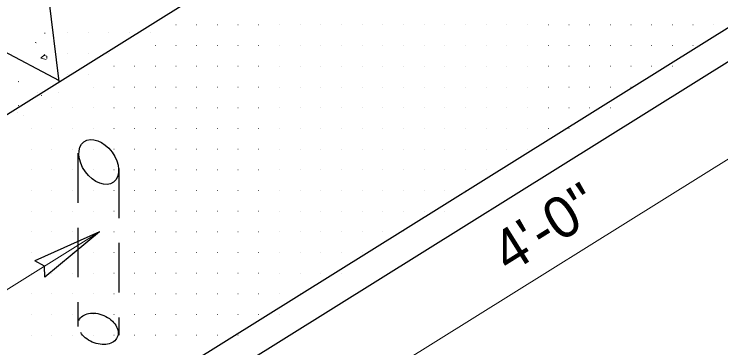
# Model space of a CAD drawing. Extents: x 1377 to 5086, y 253 to 2921.
# Drawn here: x 2460.1 to 2665.3, y 1938.7 to 2035.6 of the extents above; entities that cross this region are included whole.
import ezdxf

# ---------------------------------------------------------------- set-up
doc = ezdxf.new("R2010")
doc.units = 0
doc.header["$LTSCALE"] = 4.8
doc.linetypes.add('LONG_DASHED', pattern=[7.5, 6, -1.5])
doc.linetypes.add('MEDIUM_DASHED', pattern=[4.5, 3, -1.5])
doc.layers.add('1', color=7, linetype='Continuous', lineweight=13)

msp = doc.modelspace()

# ---------------------------------------------------------------- linework, layer by layer
at = {"layer": '1', "lineweight": 25}
for p, q in [((2459.342, 2128.553), (2473.091, 2016.068)), ((2147.191, 1707.401), (2692.641, 2047.477)), ((2146.412, 1696.997), (2692.514, 2037.478)), ((2438.322, 2034.707), (2473.167, 2016.344)), ((2484.929, 1972.438), (2466.102, 1964.008)), ((2484.929, 1972.438), (2469.073, 1959.243))]:
    msp.add_line(p, q, dxfattribs=at)
at = {"layer": '1'}
for p, q in [((2507.118, 2032.429), (2507.148, 2032.429)), ((2513.118, 2032.429), (2513.148, 2032.429)), ((2519.118, 2032.429), (2519.148, 2032.429)), ((2525.118, 2032.429), (2525.148, 2032.429)), ((2531.118, 2032.429), (2531.148, 2032.429)), ((2531.148, 2032.429), (2531.178, 2032.429)), ((2537.148, 2032.429), (2537.178, 2032.429)), ((2543.148, 2032.429), (2543.178, 2032.429)), ((2549.148, 2032.429), (2549.178, 2032.429)), ((2555.148, 2032.429), (2555.178, 2032.429)), ((2561.148, 2032.429), (2561.178, 2032.429)), ((2567.148, 2032.429), (2567.178, 2032.429)), ((2573.148, 2032.429), (2573.178, 2032.429)), ((2573.178, 2032.429), (2573.207, 2032.429)), ((2579.178, 2032.429), (2579.207, 2032.429)), ((2585.178, 2032.429), (2585.207, 2032.429)), ((2591.178, 2032.429), (2591.207, 2032.429)), ((2597.178, 2032.429), (2597.207, 2032.429)), ((2603.178, 2032.429), (2603.207, 2032.429)), ((2609.178, 2032.429), (2609.207, 2032.429)), ((2615.178, 2032.429), (2615.207, 2032.429)), ((2615.207, 2032.429), (2615.238, 2032.429)), ((2621.207, 2032.429), (2621.238, 2032.429)), ((2627.207, 2032.429), (2627.238, 2032.429)), ((2633.207, 2032.429), (2633.238, 2032.429)), ((2639.207, 2032.429), (2639.238, 2032.429)), ((2645.207, 2032.429), (2645.238, 2032.429)), ((2651.207, 2032.429), (2651.238, 2032.429)), ((2657.207, 2032.429), (2657.238, 2032.429)), ((2657.238, 2032.429), (2657.268, 2032.429)), ((2663.238, 2032.429), (2663.268, 2032.429)), ((2475.599, 2030.169), (2475.629, 2030.169)), ((2481.599, 2030.169), (2481.629, 2030.169)), ((2481.629, 2030.169), (2481.659, 2030.169)), ((2487.629, 2030.169), (2487.659, 2030.169)), ((2493.629, 2030.169), (2493.659, 2030.169)), ((2499.629, 2030.169), (2499.659, 2030.169)), ((2501.118, 2026.429), (2501.148, 2026.429)), ((2507.118, 2026.429), (2507.148, 2026.429)), ((2513.118, 2026.429), (2513.148, 2026.429)), ((2519.118, 2026.429), (2519.148, 2026.429)), ((2525.118, 2026.429), (2525.148, 2026.429)), ((2531.118, 2026.429), (2531.148, 2026.429)), ((2531.148, 2026.429), (2531.178, 2026.429)), ((2537.148, 2026.429), (2537.178, 2026.429)), ((2543.148, 2026.429), (2543.178, 2026.429)), ((2549.148, 2026.429), (2549.178, 2026.429)), ((2555.148, 2026.429), (2555.178, 2026.429)), ((2561.148, 2026.429), (2561.178, 2026.429)), ((2567.148, 2026.429), (2567.178, 2026.429)), ((2573.148, 2026.429), (2573.178, 2026.429)), ((2573.178, 2026.429), (2573.207, 2026.429)), ((2579.178, 2026.429), (2579.207, 2026.429)), ((2585.178, 2026.429), (2585.207, 2026.429)), ((2591.178, 2026.429), (2591.207, 2026.429)), ((2597.178, 2026.429), (2597.207, 2026.429)), ((2603.178, 2026.429), (2603.207, 2026.429)), ((2609.178, 2026.429), (2609.207, 2026.429)), ((2615.178, 2026.429), (2615.207, 2026.429)), ((2615.207, 2026.429), (2615.238, 2026.429)), ((2621.207, 2026.429), (2621.238, 2026.429)), ((2627.207, 2026.429), (2627.238, 2026.429)), ((2633.207, 2026.429), (2633.238, 2026.429)), ((2639.207, 2026.429), (2639.238, 2026.429)), ((2645.207, 2026.429), (2645.238, 2026.429)), ((2651.207, 2026.429), (2651.238, 2026.429)), ((2657.207, 2026.429), (2657.238, 2026.429)), ((2657.238, 2026.429), (2657.268, 2026.429)), ((2475.599, 2024.169), (2475.629, 2024.169)), ((2481.599, 2024.169), (2481.629, 2024.169)), ((2481.629, 2024.169), (2481.659, 2024.169)), ((2487.629, 2024.169), (2487.659, 2024.169)), ((2535.345, 1911.188), (2714.901, 2023.138)), ((2489.088, 2020.429), (2489.118, 2020.429)), ((2489.118, 2020.429), (2489.148, 2020.429)), ((2495.118, 2020.429), (2495.148, 2020.429)), ((2501.118, 2020.429), (2501.148, 2020.429)), ((2507.118, 2020.429), (2507.148, 2020.429)), ((2513.118, 2020.429), (2513.148, 2020.429)), ((2519.118, 2020.429), (2519.148, 2020.429)), ((2525.118, 2020.429), (2525.148, 2020.429)), ((2531.118, 2020.429), (2531.148, 2020.429)), ((2531.148, 2020.429), (2531.178, 2020.429)), ((2537.148, 2020.429), (2537.178, 2020.429)), ((2543.148, 2020.429), (2543.178, 2020.429)), ((2549.148, 2020.429), (2549.178, 2020.429)), ((2555.148, 2020.429), (2555.178, 2020.429)), ((2561.148, 2020.429), (2561.178, 2020.429)), ((2567.148, 2020.429), (2567.178, 2020.429)), ((2573.148, 2020.429), (2573.178, 2020.429)), ((2573.178, 2020.429), (2573.207, 2020.429)), ((2579.178, 2020.429), (2579.207, 2020.429)), ((2585.178, 2020.429), (2585.207, 2020.429)), ((2591.178, 2020.429), (2591.207, 2020.429)), ((2597.178, 2020.429), (2597.207, 2020.429)), ((2603.178, 2020.429), (2603.207, 2020.429)), ((2609.178, 2020.429), (2609.207, 2020.429)), ((2615.178, 2020.429), (2615.207, 2020.429)), ((2615.207, 2020.429), (2615.238, 2020.429)), ((2621.207, 2020.429), (2621.238, 2020.429)), ((2627.207, 2020.429), (2627.238, 2020.429)), ((2633.207, 2020.429), (2633.238, 2020.429)), ((2639.207, 2020.429), (2639.238, 2020.429)), ((2645.207, 2020.429), (2645.238, 2020.429)), ((2651.207, 2020.429), (2651.238, 2020.429)), ((2475.599, 2018.169), (2475.629, 2018.169)), ((2481.599, 2018.169), (2481.629, 2018.169)), ((2481.629, 2018.169), (2481.659, 2018.169)), ((2467.017, 2012.936), (2467.047, 2012.936)), ((2473.017, 2012.936), (2473.047, 2012.936)), ((2483.088, 2014.429), (2483.118, 2014.429)), ((2489.088, 2014.429), (2489.118, 2014.429)), ((2489.118, 2014.429), (2489.148, 2014.429)), ((2495.118, 2014.429), (2495.148, 2014.429)), ((2501.118, 2014.429), (2501.148, 2014.429)), ((2507.118, 2014.429), (2507.148, 2014.429)), ((2513.118, 2014.429), (2513.148, 2014.429)), ((2519.118, 2014.429), (2519.148, 2014.429)), ((2525.118, 2014.429), (2525.148, 2014.429)), ((2531.118, 2014.429), (2531.148, 2014.429)), ((2531.148, 2014.429), (2531.178, 2014.429)), ((2537.148, 2014.429), (2537.178, 2014.429)), ((2543.148, 2014.429), (2543.178, 2014.429)), ((2549.148, 2014.429), (2549.178, 2014.429)), ((2555.148, 2014.429), (2555.178, 2014.429)), ((2561.148, 2014.429), (2561.178, 2014.429)), ((2567.148, 2014.429), (2567.178, 2014.429)), ((2573.148, 2014.429), (2573.178, 2014.429)), ((2573.178, 2014.429), (2573.207, 2014.429)), ((2579.178, 2014.429), (2579.207, 2014.429)), ((2585.178, 2014.429), (2585.207, 2014.429)), ((2591.178, 2014.429), (2591.207, 2014.429)), ((2597.178, 2014.429), (2597.207, 2014.429)), ((2603.178, 2014.429), (2603.207, 2014.429)), ((2609.178, 2014.429), (2609.207, 2014.429)), ((2615.178, 2014.429), (2615.207, 2014.429)), ((2615.207, 2014.429), (2615.238, 2014.429)), ((2621.207, 2014.429), (2621.238, 2014.429)), ((2627.207, 2014.429), (2627.238, 2014.429)), ((2633.207, 2014.429), (2633.238, 2014.429)), ((2639.207, 2014.429), (2639.238, 2014.429)), ((2461.017, 2006.936), (2461.047, 2006.936)), ((2471.088, 2008.429), (2471.118, 2008.429)), ((2477.088, 2008.429), (2477.118, 2008.429)), ((2483.088, 2008.429), (2483.118, 2008.429)), ((2489.088, 2008.429), (2489.118, 2008.429)), ((2489.118, 2008.429), (2489.148, 2008.429)), ((2495.118, 2008.429), (2495.148, 2008.429)), ((2501.118, 2008.429), (2501.148, 2008.429)), ((2507.118, 2008.429), (2507.148, 2008.429)), ((2513.118, 2008.429), (2513.148, 2008.429)), ((2519.118, 2008.429), (2519.148, 2008.429)), ((2525.118, 2008.429), (2525.148, 2008.429)), ((2531.118, 2008.429), (2531.148, 2008.429)), ((2531.148, 2008.429), (2531.178, 2008.429)), ((2537.148, 2008.429), (2537.178, 2008.429)), ((2543.148, 2008.429), (2543.178, 2008.429)), ((2549.148, 2008.429), (2549.178, 2008.429)), ((2555.148, 2008.429), (2555.178, 2008.429)), ((2561.148, 2008.429), (2561.178, 2008.429)), ((2567.148, 2008.429), (2567.178, 2008.429)), ((2573.148, 2008.429), (2573.178, 2008.429)), ((2573.178, 2008.429), (2573.207, 2008.429)), ((2579.178, 2008.429), (2579.207, 2008.429)), ((2585.178, 2008.429), (2585.207, 2008.429)), ((2591.178, 2008.429), (2591.207, 2008.429)), ((2597.178, 2008.429), (2597.207, 2008.429)), ((2603.178, 2008.429), (2603.207, 2008.429)), ((2609.178, 2008.429), (2609.207, 2008.429)), ((2615.178, 2008.429), (2615.207, 2008.429)), ((2615.207, 2008.429), (2615.238, 2008.429)), ((2621.207, 2008.429), (2621.238, 2008.429)), ((2627.207, 2008.429), (2627.238, 2008.429)), ((2633.207, 2008.429), (2633.238, 2008.429)), ((2462.749, 2006.069), (2462.779, 2006.069)), ((2465.088, 2002.429), (2465.118, 2002.429)), ((2471.088, 2002.429), (2471.118, 2002.429)), ((2477.088, 2002.429), (2477.118, 2002.429)), ((2483.088, 2002.429), (2483.118, 2002.429)), ((2489.088, 2002.429), (2489.118, 2002.429)), ((2489.118, 2002.429), (2489.148, 2002.429)), ((2495.118, 2002.429), (2495.148, 2002.429)), ((2501.118, 2002.429), (2501.148, 2002.429)), ((2507.118, 2002.429), (2507.148, 2002.429)), ((2513.118, 2002.429), (2513.148, 2002.429)), ((2519.118, 2002.429), (2519.148, 2002.429)), ((2525.118, 2002.429), (2525.148, 2002.429)), ((2531.118, 2002.429), (2531.148, 2002.429)), ((2531.148, 2002.429), (2531.178, 2002.429)), ((2537.148, 2002.429), (2537.178, 2002.429)), ((2543.148, 2002.429), (2543.178, 2002.429)), ((2549.148, 2002.429), (2549.178, 2002.429)), ((2555.148, 2002.429), (2555.178, 2002.429)), ((2561.148, 2002.429), (2561.178, 2002.429)), ((2567.148, 2002.429), (2567.178, 2002.429)), ((2573.148, 2002.429), (2573.178, 2002.429)), ((2573.178, 2002.429), (2573.207, 2002.429)), ((2579.178, 2002.429), (2579.207, 2002.429)), ((2585.178, 2002.429), (2585.207, 2002.429)), ((2591.178, 2002.429), (2591.207, 2002.429)), ((2597.178, 2002.429), (2597.207, 2002.429)), ((2603.178, 2002.429), (2603.207, 2002.429)), ((2609.178, 2002.429), (2609.207, 2002.429)), ((2615.178, 2002.429), (2615.207, 2002.429)), ((2615.207, 2002.429), (2615.238, 2002.429)), ((2621.207, 2002.429), (2621.238, 2002.429)), ((2465.088, 1996.429), (2465.118, 1996.429)), ((2471.088, 1996.429), (2471.118, 1996.429)), ((2477.088, 1996.429), (2477.118, 1996.429)), ((2483.088, 1996.429), (2483.118, 1996.429)), ((2489.088, 1996.429), (2489.118, 1996.429)), ((2489.118, 1996.429), (2489.148, 1996.429)), ((2495.118, 1996.429), (2495.148, 1996.429)), ((2501.118, 1996.429), (2501.148, 1996.429)), ((2507.118, 1996.429), (2507.148, 1996.429)), ((2513.118, 1996.429), (2513.148, 1996.429)), ((2519.118, 1996.429), (2519.148, 1996.429)), ((2525.118, 1996.429), (2525.148, 1996.429)), ((2531.118, 1996.429), (2531.148, 1996.429)), ((2531.148, 1996.429), (2531.178, 1996.429)), ((2537.148, 1996.429), (2537.178, 1996.429)), ((2543.148, 1996.429), (2543.178, 1996.429)), ((2549.148, 1996.429), (2549.178, 1996.429)), ((2555.148, 1996.429), (2555.178, 1996.429)), ((2561.148, 1996.429), (2561.178, 1996.429)), ((2567.148, 1996.429), (2567.178, 1996.429)), ((2573.148, 1996.429), (2573.178, 1996.429)), ((2573.178, 1996.429), (2573.207, 1996.429)), ((2579.178, 1996.429), (2579.207, 1996.429)), ((2585.178, 1996.429), (2585.207, 1996.429)), ((2591.178, 1996.429), (2591.207, 1996.429)), ((2597.178, 1996.429), (2597.207, 1996.429)), ((2603.178, 1996.429), (2603.207, 1996.429)), ((2609.178, 1996.429), (2609.207, 1996.429)), ((2465.088, 1990.429), (2465.118, 1990.429)), ((2471.088, 1990.429), (2471.118, 1990.429)), ((2477.088, 1990.429), (2477.118, 1990.429)), ((2483.088, 1990.429), (2483.118, 1990.429)), ((2489.088, 1990.429), (2489.118, 1990.429)), ((2489.118, 1990.429), (2489.148, 1990.429)), ((2495.118, 1990.429), (2495.148, 1990.429)), ((2501.118, 1990.429), (2501.148, 1990.429)), ((2507.118, 1990.429), (2507.148, 1990.429)), ((2513.118, 1990.429), (2513.148, 1990.429)), ((2519.118, 1990.429), (2519.148, 1990.429)), ((2525.118, 1990.429), (2525.148, 1990.429)), ((2531.118, 1990.429), (2531.148, 1990.429)), ((2531.148, 1990.429), (2531.178, 1990.429)), ((2537.148, 1990.429), (2537.178, 1990.429)), ((2543.148, 1990.429), (2543.178, 1990.429)), ((2549.148, 1990.429), (2549.178, 1990.429)), ((2555.148, 1990.429), (2555.178, 1990.429)), ((2561.148, 1990.429), (2561.178, 1990.429)), ((2567.148, 1990.429), (2567.178, 1990.429)), ((2573.148, 1990.429), (2573.178, 1990.429)), ((2573.178, 1990.429), (2573.207, 1990.429)), ((2579.178, 1990.429), (2579.207, 1990.429)), ((2585.178, 1990.429), (2585.207, 1990.429)), ((2591.178, 1990.429), (2591.207, 1990.429)), ((2597.178, 1990.429), (2597.207, 1990.429)), ((2603.178, 1990.429), (2603.207, 1990.429)), ((2465.088, 1984.429), (2465.118, 1984.429)), ((2471.088, 1984.429), (2471.118, 1984.429)), ((2477.088, 1984.429), (2477.118, 1984.429)), ((2483.088, 1984.429), (2483.118, 1984.429)), ((2489.088, 1984.429), (2489.118, 1984.429)), ((2489.118, 1984.429), (2489.148, 1984.429)), ((2495.118, 1984.429), (2495.148, 1984.429)), ((2501.118, 1984.429), (2501.148, 1984.429)), ((2507.118, 1984.429), (2507.148, 1984.429)), ((2513.118, 1984.429), (2513.148, 1984.429)), ((2519.118, 1984.429), (2519.148, 1984.429)), ((2525.118, 1984.429), (2525.148, 1984.429)), ((2531.118, 1984.429), (2531.148, 1984.429)), ((2531.148, 1984.429), (2531.178, 1984.429)), ((2537.148, 1984.429), (2537.178, 1984.429)), ((2543.148, 1984.429), (2543.178, 1984.429)), ((2549.148, 1984.429), (2549.178, 1984.429)), ((2555.148, 1984.429), (2555.178, 1984.429)), ((2561.148, 1984.429), (2561.178, 1984.429)), ((2567.148, 1984.429), (2567.178, 1984.429)), ((2573.148, 1984.429), (2573.178, 1984.429)), ((2573.178, 1984.429), (2573.207, 1984.429)), ((2579.178, 1984.429), (2579.207, 1984.429)), ((2585.178, 1984.429), (2585.207, 1984.429)), ((2591.178, 1984.429), (2591.207, 1984.429)), ((2465.088, 1978.429), (2465.118, 1978.429)), ((2471.088, 1978.429), (2471.118, 1978.429)), ((2477.088, 1978.429), (2477.118, 1978.429)), ((2483.088, 1978.429), (2483.118, 1978.429)), ((2489.088, 1978.429), (2489.118, 1978.429)), ((2489.118, 1978.429), (2489.148, 1978.429)), ((2495.118, 1978.429), (2495.148, 1978.429)), ((2501.118, 1978.429), (2501.148, 1978.429)), ((2507.118, 1978.429), (2507.148, 1978.429)), ((2513.118, 1978.429), (2513.148, 1978.429)), ((2519.118, 1978.429), (2519.148, 1978.429)), ((2525.118, 1978.429), (2525.148, 1978.429)), ((2531.118, 1978.429), (2531.148, 1978.429)), ((2531.148, 1978.429), (2531.178, 1978.429)), ((2537.148, 1978.429), (2537.178, 1978.429)), ((2543.148, 1978.429), (2543.178, 1978.429)), ((2549.148, 1978.429), (2549.178, 1978.429)), ((2555.148, 1978.429), (2555.178, 1978.429)), ((2561.148, 1978.429), (2561.178, 1978.429)), ((2567.148, 1978.429), (2567.178, 1978.429)), ((2573.148, 1978.429), (2573.178, 1978.429)), ((2573.178, 1978.429), (2573.207, 1978.429)), ((2579.178, 1978.429), (2579.207, 1978.429)), ((2585.178, 1978.429), (2585.207, 1978.429)), ((2173.335, 1778.154), (2484.938, 1972.432)), ((2465.088, 1972.429), (2465.118, 1972.429)), ((2471.088, 1972.429), (2471.118, 1972.429)), ((2477.088, 1972.429), (2477.118, 1972.429)), ((2483.088, 1972.429), (2483.118, 1972.429)), ((2489.088, 1972.429), (2489.118, 1972.429)), ((2489.118, 1972.429), (2489.148, 1972.429)), ((2495.118, 1972.429), (2495.148, 1972.429)), ((2501.118, 1972.429), (2501.148, 1972.429)), ((2507.118, 1972.429), (2507.148, 1972.429)), ((2513.118, 1972.429), (2513.148, 1972.429)), ((2519.118, 1972.429), (2519.148, 1972.429)), ((2525.118, 1972.429), (2525.148, 1972.429)), ((2531.118, 1972.429), (2531.148, 1972.429)), ((2531.148, 1972.429), (2531.178, 1972.429)), ((2537.148, 1972.429), (2537.178, 1972.429)), ((2543.148, 1972.429), (2543.178, 1972.429)), ((2549.148, 1972.429), (2549.178, 1972.429)), ((2555.148, 1972.429), (2555.178, 1972.429)), ((2561.148, 1972.429), (2561.178, 1972.429)), ((2567.148, 1972.429), (2567.178, 1972.429)), ((2573.148, 1972.429), (2573.178, 1972.429)), ((2573.178, 1972.429), (2573.207, 1972.429)), ((2465.088, 1966.429), (2465.118, 1966.429)), ((2471.088, 1966.429), (2471.118, 1966.429)), ((2477.088, 1966.429), (2477.118, 1966.429)), ((2483.088, 1966.429), (2483.118, 1966.429)), ((2489.088, 1966.429), (2489.118, 1966.429)), ((2489.118, 1966.429), (2489.148, 1966.429)), ((2495.118, 1966.429), (2495.148, 1966.429)), ((2501.118, 1966.429), (2501.148, 1966.429)), ((2507.118, 1966.429), (2507.148, 1966.429)), ((2513.118, 1966.429), (2513.148, 1966.429)), ((2519.118, 1966.429), (2519.148, 1966.429)), ((2525.118, 1966.429), (2525.148, 1966.429)), ((2531.118, 1966.429), (2531.148, 1966.429)), ((2531.148, 1966.429), (2531.178, 1966.429)), ((2537.148, 1966.429), (2537.178, 1966.429)), ((2543.148, 1966.429), (2543.178, 1966.429)), ((2549.148, 1966.429), (2549.178, 1966.429)), ((2555.148, 1966.429), (2555.178, 1966.429)), ((2561.148, 1966.429), (2561.178, 1966.429)), ((2465.088, 1960.429), (2465.118, 1960.429)), ((2471.088, 1960.429), (2471.118, 1960.429)), ((2477.088, 1960.429), (2477.118, 1960.429)), ((2483.088, 1960.429), (2483.118, 1960.429)), ((2489.088, 1960.429), (2489.118, 1960.429)), ((2489.118, 1960.429), (2489.148, 1960.429)), ((2495.118, 1960.429), (2495.148, 1960.429)), ((2501.118, 1960.429), (2501.148, 1960.429)), ((2507.118, 1960.429), (2507.148, 1960.429)), ((2513.118, 1960.429), (2513.148, 1960.429)), ((2519.118, 1960.429), (2519.148, 1960.429)), ((2525.118, 1960.429), (2525.148, 1960.429)), ((2531.118, 1960.429), (2531.148, 1960.429)), ((2531.148, 1960.429), (2531.178, 1960.429)), ((2537.148, 1960.429), (2537.178, 1960.429)), ((2543.148, 1960.429), (2543.178, 1960.429)), ((2549.148, 1960.429), (2549.178, 1960.429)), ((2555.148, 1960.429), (2555.178, 1960.429)), ((2465.088, 1954.429), (2465.118, 1954.429)), ((2471.088, 1954.429), (2471.118, 1954.429)), ((2477.088, 1954.429), (2477.118, 1954.429)), ((2489.118, 1954.429), (2489.148, 1954.429)), ((2495.118, 1954.429), (2495.148, 1954.429)), ((2501.118, 1954.429), (2501.148, 1954.429)), ((2507.118, 1954.429), (2507.148, 1954.429)), ((2513.118, 1954.429), (2513.148, 1954.429)), ((2519.118, 1954.429), (2519.148, 1954.429)), ((2525.118, 1954.429), (2525.148, 1954.429)), ((2531.118, 1954.429), (2531.148, 1954.429)), ((2531.148, 1954.429), (2531.178, 1954.429)), ((2537.148, 1954.429), (2537.178, 1954.429)), ((2543.148, 1954.429), (2543.178, 1954.429)), ((2465.088, 1948.429), (2465.118, 1948.429)), ((2471.088, 1948.429), (2471.118, 1948.429)), ((2477.088, 1948.429), (2477.118, 1948.429)), ((2483.088, 1948.429), (2483.118, 1948.429)), ((2489.088, 1948.429), (2489.118, 1948.429)), ((2489.118, 1948.429), (2489.148, 1948.429)), ((2495.118, 1948.429), (2495.148, 1948.429)), ((2501.118, 1948.429), (2501.148, 1948.429)), ((2507.118, 1948.429), (2507.148, 1948.429)), ((2513.118, 1948.429), (2513.148, 1948.429)), ((2519.118, 1948.429), (2519.148, 1948.429)), ((2525.118, 1948.429), (2525.148, 1948.429)), ((2531.118, 1948.429), (2531.148, 1948.429)), ((2531.148, 1948.429), (2531.178, 1948.429)), ((2537.148, 1948.429), (2537.178, 1948.429)), ((2465.088, 1942.429), (2465.118, 1942.429)), ((2471.088, 1942.429), (2471.118, 1942.429)), ((2477.088, 1942.429), (2477.118, 1942.429)), ((2483.088, 1942.429), (2483.118, 1942.429)), ((2489.088, 1942.429), (2489.118, 1942.429)), ((2489.118, 1942.429), (2489.148, 1942.429)), ((2495.118, 1942.429), (2495.148, 1942.429)), ((2501.118, 1942.429), (2501.148, 1942.429)), ((2507.118, 1942.429), (2507.148, 1942.429)), ((2513.118, 1942.429), (2513.148, 1942.429)), ((2519.118, 1942.429), (2519.148, 1942.429)), ((2525.118, 1942.429), (2525.148, 1942.429))]:
    msp.add_line(p, q, dxfattribs=at)
at = {"layer": '1', "linetype": 'MEDIUM_DASHED', "lineweight": 25}
for p, q in [((2478.664, 1995.216), (2478.664, 1944.973)), ((2490.522, 1990.771), (2490.522, 1942.417))]:
    msp.add_line(p, q, dxfattribs=at)
at = {"layer": '1', "linetype": 'MEDIUM_DASHED'}
for p, q in [((2483.088, 1954.429), (2483.118, 1954.429)), ((2489.088, 1954.429), (2489.118, 1954.429))]:
    msp.add_line(p, q, dxfattribs=at)
at = {"layer": '1', "lineweight": 25}
for points in [[(2103.38, 1905.913), (2117.058, 1794.013), (2663.401, 2134.643)], [(2469.073, 1959.243), (2468.914, 1962.487), (2466.102, 1964.008)]]:
    msp.add_lwpolyline(points, dxfattribs=at)
at = {"layer": '1'}
for points in [[(2468.955, 2030.027), (2469.174, 2030.083), (2469.18, 2030.089)], [(2466.275, 2027.308), (2466.495, 2027.253), (2466.501, 2027.247)], [(2469.071, 2023.893), (2467.901, 2022.768), (2469.435, 2022.448)], [(2469.674, 2022.688), (2469.622, 2023.366), (2468.919, 2023.601)], [(2461.291, 2016.018), (2461.511, 2015.963), (2461.517, 2015.956)], [(2467.941, 2011.996), (2468.161, 2012.052), (2468.167, 2012.058)], [(2461.277, 2008.988), (2461.497, 2009.043), (2461.504, 2009.051)]]:
    msp.add_lwpolyline(points, dxfattribs=at)
at = {"layer": '1', "lineweight": 25}
msp.add_ellipse((2484.694, 1992.677), major_axis=(-4.284, 5.842), ratio=0.664523, dxfattribs=at)
at = {"layer": '1', "linetype": 'LONG_DASHED', "lineweight": 25}
msp.add_ellipse((2484.511, 1944.284), major_axis=(-5.566, 2.435), ratio=0.691916, dxfattribs=at)

# ---------------------------------------------------------------- texts
at = {"layer": '1'}
msp.add_text("4'-0''", height=12, rotation=32, dxfattribs=at).set_placement((2603.764, 1960.078))

doc.saveas('drawing.dxf')
